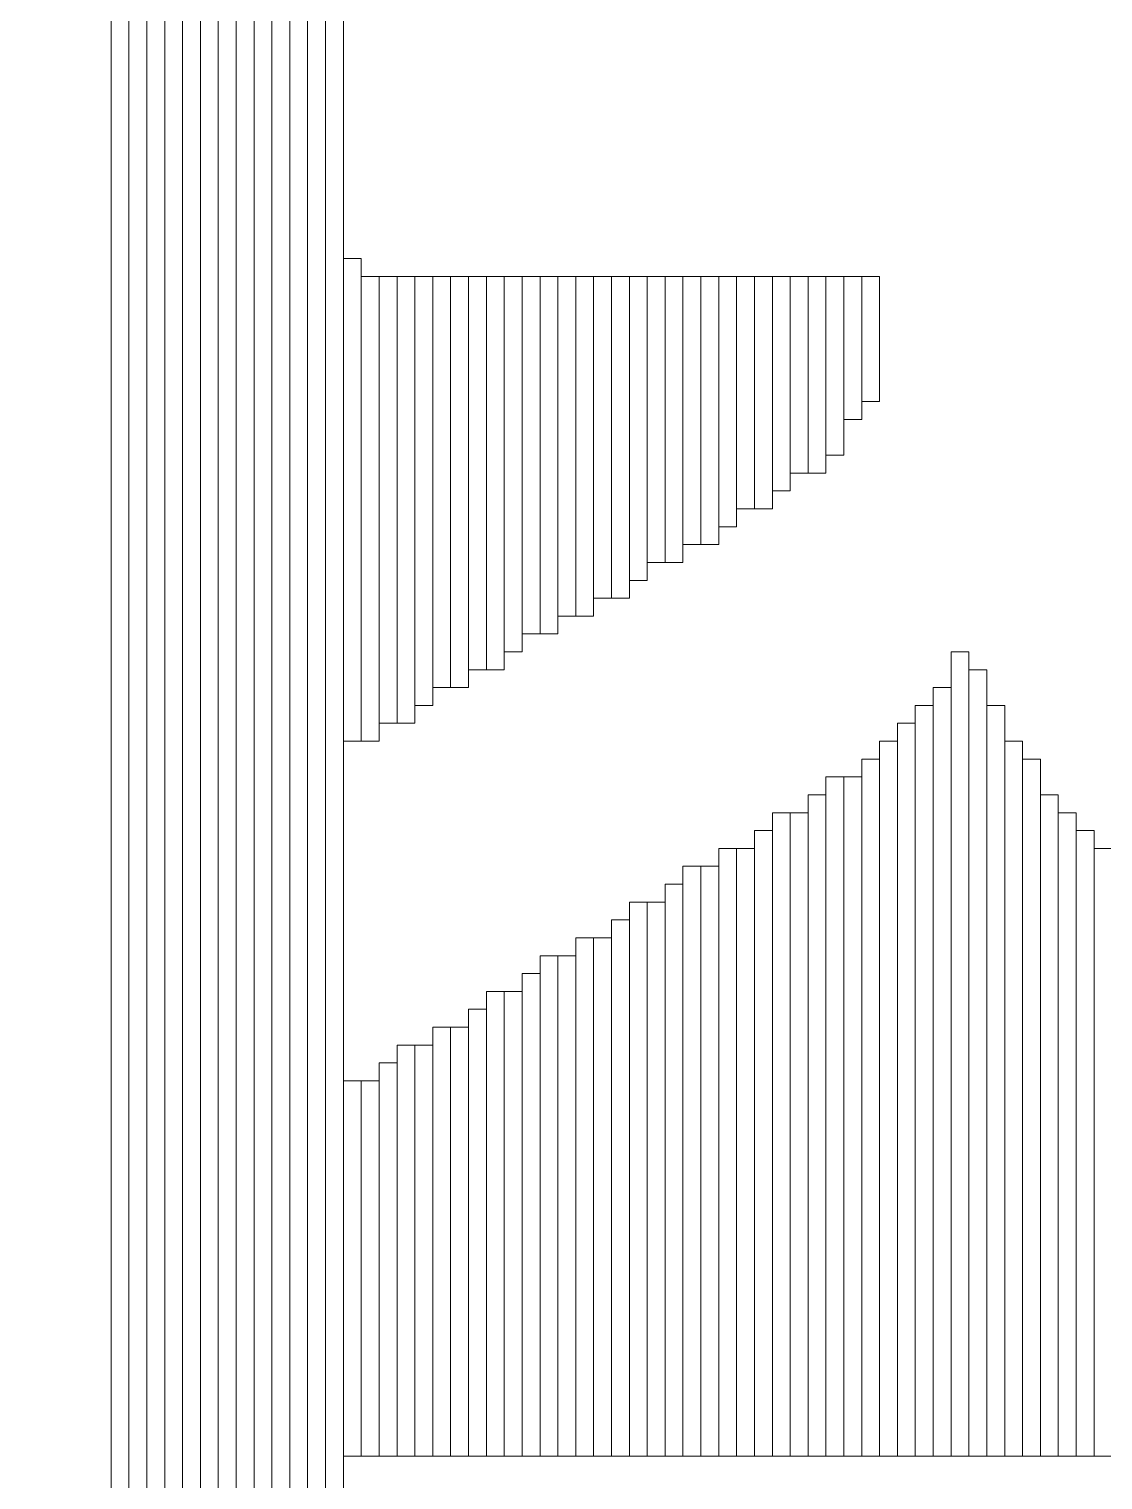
# Model space of a CAD drawing. Header units: millimetres. Extents: x -86 to 67, y -55 to 52.
# Drawn here: x -11.63 to -10.103, y 28.044 to 30.106 of the extents above; entities that cross this region are included whole.
import ezdxf

# ---------------------------------------------------------------- set-up
doc = ezdxf.new("R2010")
doc.units = ezdxf.units.MM
doc.header["$MEASUREMENT"] = 0
doc.layers.add('BG_OUTLINE', color=7, linetype='Continuous')
doc.layers.add('MA_PEN3', color=7, linetype='Continuous')

msp = doc.modelspace()

# ---------------------------------------------------------------- linework, layer by layer
at = {"layer": 'BG_OUTLINE', "color": 3, "lineweight": 9}
msp.add_open_spline([(-60.0926, 34.7331), (-60.0926, 34.7331), (63.7724, 34.7331), (63.7724, 34.7331), (63.7724, 34.7331), (64.585, 34.7336), (65.3646, 34.4113), (65.9396, 33.837), (65.9396, 33.837), (66.5146, 33.2627), (66.8379, 32.4797), (66.8384, 31.667), (66.8384, 31.667), (66.8384, 31.667), (66.8412, -52.28), (66.8412, -52.28), (66.8412, -52.28), (66.8412, -52.28), (66.8384, -52.1933), (66.8384, -52.1933), (66.8384, -52.1933), (66.8389, -53.006), (66.5166, -53.7856), (65.9424, -54.3606), (65.9424, -54.3606), (65.3681, -54.9356), (64.585, -55.2589), (63.7724, -55.2594), (63.7724, -55.2594), (63.7724, -55.2594), (-60.1869, -55.2594), (-60.1869, -55.2594), (-60.1869, -55.2594), (-60.1869, -55.2594), (-60.0853, -55.2518), (-60.0853, -55.2518), (-60.0853, -55.2518), (-60.8979, -55.2523), (-61.6775, -54.9299), (-62.2525, -54.3557), (-62.2525, -54.3557), (-62.8275, -53.7814), (-63.1508, -52.9984), (-63.1513, -52.1857), (-63.1513, -52.1857), (-63.1513, -52.1857), (-63.1587, 31.667), (-63.1587, 31.667), (-63.1587, 31.667), (-63.1592, 32.4797), (-62.8369, 33.2593), (-62.2626, 33.8343), (-62.2626, 33.8343), (-61.6883, 34.4093), (-60.9053, 34.7326), (-60.0926, 34.7331)], degree=3, knots=[0, 0, 0, 0, 0.071429, 0.071429, 0.071429, 0.071429, 0.142857, 0.142857, 0.142857, 0.142857, 0.214286, 0.214286, 0.214286, 0.214286, 0.285714, 0.285714, 0.285714, 0.285714, 0.357143, 0.357143, 0.357143, 0.357143, 0.428571, 0.428571, 0.428571, 0.428571, 0.5, 0.5, 0.5, 0.5, 0.571429, 0.571429, 0.571429, 0.571429, 0.642857, 0.642857, 0.642857, 0.642857, 0.714286, 0.714286, 0.714286, 0.714286, 0.785714, 0.785714, 0.785714, 0.785714, 0.857143, 0.857143, 0.857143, 0.857143, 0.928571, 0.928571, 0.928571, 0.928571, 1, 1, 1, 1], dxfattribs=at)
at = {"layer": 'MA_PEN3', "color": 5, "lineweight": 9}
for points in [[(-11.5129, 34.3772), (-11.5129, 34.3772), (-11.4875, 34.3772), (-11.4875, 34.3772), (-11.4875, 34.3772), (-11.4875, 34.3772), (-11.4875, 26.8588), (-11.4875, 26.8588), (-11.4875, 26.8588), (-11.4875, 26.8588), (-11.5129, 26.8588), (-11.5129, 26.8588), (-11.5129, 26.8588), (-11.5129, 26.8588), (-11.5129, 34.3772), (-11.5129, 34.3772)], [(-11.4875, 34.3772), (-11.4875, 34.3772), (-11.4621, 34.3772), (-11.4621, 34.3772), (-11.4621, 34.3772), (-11.4621, 34.3772), (-11.4621, 26.8588), (-11.4621, 26.8588), (-11.4621, 26.8588), (-11.4621, 26.8588), (-11.4875, 26.8588), (-11.4875, 26.8588), (-11.4875, 26.8588), (-11.4875, 26.8588), (-11.4875, 34.3772), (-11.4875, 34.3772)], [(-11.4621, 34.3772), (-11.4621, 34.3772), (-11.4367, 34.3772), (-11.4367, 34.3772), (-11.4367, 34.3772), (-11.4367, 34.3772), (-11.4367, 26.8588), (-11.4367, 26.8588), (-11.4367, 26.8588), (-11.4367, 26.8588), (-11.4621, 26.8588), (-11.4621, 26.8588), (-11.4621, 26.8588), (-11.4621, 26.8588), (-11.4621, 34.3772), (-11.4621, 34.3772)], [(-11.4367, 34.3772), (-11.4367, 34.3772), (-11.4113, 34.3772), (-11.4113, 34.3772), (-11.4113, 34.3772), (-11.4113, 34.3772), (-11.4113, 26.8588), (-11.4113, 26.8588), (-11.4113, 26.8588), (-11.4113, 26.8588), (-11.4367, 26.8588), (-11.4367, 26.8588), (-11.4367, 26.8588), (-11.4367, 26.8588), (-11.4367, 34.3772), (-11.4367, 34.3772)], [(-11.4113, 34.3772), (-11.4113, 34.3772), (-11.3859, 34.3772), (-11.3859, 34.3772), (-11.3859, 34.3772), (-11.3859, 34.3772), (-11.3859, 26.8588), (-11.3859, 26.8588), (-11.3859, 26.8588), (-11.3859, 26.8588), (-11.4113, 26.8588), (-11.4113, 26.8588), (-11.4113, 26.8588), (-11.4113, 26.8588), (-11.4113, 34.3772), (-11.4113, 34.3772)], [(-11.3859, 34.3772), (-11.3859, 34.3772), (-11.3605, 34.3772), (-11.3605, 34.3772), (-11.3605, 34.3772), (-11.3605, 34.3772), (-11.3605, 26.8588), (-11.3605, 26.8588), (-11.3605, 26.8588), (-11.3605, 26.8588), (-11.3859, 26.8588), (-11.3859, 26.8588), (-11.3859, 26.8588), (-11.3859, 26.8588), (-11.3859, 34.3772), (-11.3859, 34.3772)], [(-11.3605, 34.3772), (-11.3605, 34.3772), (-11.3351, 34.3772), (-11.3351, 34.3772), (-11.3351, 34.3772), (-11.3351, 34.3772), (-11.3351, 26.8588), (-11.3351, 26.8588), (-11.3351, 26.8588), (-11.3351, 26.8588), (-11.3605, 26.8588), (-11.3605, 26.8588), (-11.3605, 26.8588), (-11.3605, 26.8588), (-11.3605, 34.3772), (-11.3605, 34.3772)], [(-11.3351, 34.3772), (-11.3351, 34.3772), (-11.3097, 34.3772), (-11.3097, 34.3772), (-11.3097, 34.3772), (-11.3097, 34.3772), (-11.3097, 26.8588), (-11.3097, 26.8588), (-11.3097, 26.8588), (-11.3097, 26.8588), (-11.3351, 26.8588), (-11.3351, 26.8588), (-11.3351, 26.8588), (-11.3351, 26.8588), (-11.3351, 34.3772), (-11.3351, 34.3772)], [(-11.3097, 34.3772), (-11.3097, 34.3772), (-11.2843, 34.3772), (-11.2843, 34.3772), (-11.2843, 34.3772), (-11.2843, 34.3772), (-11.2843, 26.8588), (-11.2843, 26.8588), (-11.2843, 26.8588), (-11.2843, 26.8588), (-11.3097, 26.8588), (-11.3097, 26.8588), (-11.3097, 26.8588), (-11.3097, 26.8588), (-11.3097, 34.3772), (-11.3097, 34.3772)], [(-11.2843, 34.3772), (-11.2843, 34.3772), (-11.2589, 34.3772), (-11.2589, 34.3772), (-11.2589, 34.3772), (-11.2589, 34.3772), (-11.2589, 26.8588), (-11.2589, 26.8588), (-11.2589, 26.8588), (-11.2589, 26.8588), (-11.2843, 26.8588), (-11.2843, 26.8588), (-11.2843, 26.8588), (-11.2843, 26.8588), (-11.2843, 34.3772), (-11.2843, 34.3772)], [(-11.2589, 34.3772), (-11.2589, 34.3772), (-11.2335, 34.3772), (-11.2335, 34.3772), (-11.2335, 34.3772), (-11.2335, 34.3772), (-11.2335, 26.8588), (-11.2335, 26.8588), (-11.2335, 26.8588), (-11.2335, 26.8588), (-11.2589, 26.8588), (-11.2589, 26.8588), (-11.2589, 26.8588), (-11.2589, 26.8588), (-11.2589, 34.3772), (-11.2589, 34.3772)], [(-11.2335, 34.3772), (-11.2335, 34.3772), (-11.2081, 34.3772), (-11.2081, 34.3772), (-11.2081, 34.3772), (-11.2081, 34.3772), (-11.2081, 26.8588), (-11.2081, 26.8588), (-11.2081, 26.8588), (-11.2081, 26.8588), (-11.2335, 26.8588), (-11.2335, 26.8588), (-11.2335, 26.8588), (-11.2335, 26.8588), (-11.2335, 34.3772), (-11.2335, 34.3772)], [(-11.2081, 33.0818), (-11.2081, 33.0818), (-11.1827, 33.0818), (-11.1827, 33.0818), (-11.1827, 33.0818), (-11.1827, 33.0818), (-11.1827, 26.8588), (-11.1827, 26.8588), (-11.1827, 26.8588), (-11.1827, 26.8588), (-11.2081, 26.8588), (-11.2081, 26.8588), (-11.2081, 26.8588), (-11.2081, 26.8588), (-11.2081, 33.0818), (-11.2081, 33.0818)], [(-11.1827, 29.7798), (-11.1827, 29.7798), (-11.1573, 29.7798), (-11.1573, 29.7798), (-11.1573, 29.7798), (-11.1573, 29.7798), (-11.1573, 29.094), (-11.1573, 29.094), (-11.1573, 29.094), (-11.1573, 29.094), (-11.1827, 29.094), (-11.1827, 29.094), (-11.1827, 29.094), (-11.1827, 29.094), (-11.1827, 29.7798), (-11.1827, 29.7798)], [(-11.1573, 29.7544), (-11.1573, 29.7544), (-11.1319, 29.7544), (-11.1319, 29.7544), (-11.1319, 29.7544), (-11.1319, 29.7544), (-11.1319, 29.094), (-11.1319, 29.094), (-11.1319, 29.094), (-11.1319, 29.094), (-11.1573, 29.094), (-11.1573, 29.094), (-11.1573, 29.094), (-11.1573, 29.094), (-11.1573, 29.7544), (-11.1573, 29.7544)], [(-11.1319, 29.7544), (-11.1319, 29.7544), (-11.1065, 29.7544), (-11.1065, 29.7544), (-11.1065, 29.7544), (-11.1065, 29.7544), (-11.1065, 29.1194), (-11.1065, 29.1194), (-11.1065, 29.1194), (-11.1065, 29.1194), (-11.1319, 29.1194), (-11.1319, 29.1194), (-11.1319, 29.1194), (-11.1319, 29.1194), (-11.1319, 29.7544), (-11.1319, 29.7544)], [(-11.1065, 29.7544), (-11.1065, 29.7544), (-11.0811, 29.7544), (-11.0811, 29.7544), (-11.0811, 29.7544), (-11.0811, 29.7544), (-11.0811, 29.1194), (-11.0811, 29.1194), (-11.0811, 29.1194), (-11.0811, 29.1194), (-11.1065, 29.1194), (-11.1065, 29.1194), (-11.1065, 29.1194), (-11.1065, 29.1194), (-11.1065, 29.7544), (-11.1065, 29.7544)], [(-11.0811, 29.7544), (-11.0811, 29.7544), (-11.0557, 29.7544), (-11.0557, 29.7544), (-11.0557, 29.7544), (-11.0557, 29.7544), (-11.0557, 29.1448), (-11.0557, 29.1448), (-11.0557, 29.1448), (-11.0557, 29.1448), (-11.0811, 29.1448), (-11.0811, 29.1448), (-11.0811, 29.1448), (-11.0811, 29.1448), (-11.0811, 29.7544), (-11.0811, 29.7544)], [(-11.0557, 29.7544), (-11.0557, 29.7544), (-11.0303, 29.7544), (-11.0303, 29.7544), (-11.0303, 29.7544), (-11.0303, 29.7544), (-11.0303, 29.1702), (-11.0303, 29.1702), (-11.0303, 29.1702), (-11.0303, 29.1702), (-11.0557, 29.1702), (-11.0557, 29.1702), (-11.0557, 29.1702), (-11.0557, 29.1702), (-11.0557, 29.7544), (-11.0557, 29.7544)], [(-11.0303, 29.7544), (-11.0303, 29.7544), (-11.0049, 29.7544), (-11.0049, 29.7544), (-11.0049, 29.7544), (-11.0049, 29.7544), (-11.0049, 29.1702), (-11.0049, 29.1702), (-11.0049, 29.1702), (-11.0049, 29.1702), (-11.0303, 29.1702), (-11.0303, 29.1702), (-11.0303, 29.1702), (-11.0303, 29.1702), (-11.0303, 29.7544), (-11.0303, 29.7544)], [(-11.0049, 29.7544), (-11.0049, 29.7544), (-10.9795, 29.7544), (-10.9795, 29.7544), (-10.9795, 29.7544), (-10.9795, 29.7544), (-10.9795, 29.1956), (-10.9795, 29.1956), (-10.9795, 29.1956), (-10.9795, 29.1956), (-11.0049, 29.1956), (-11.0049, 29.1956), (-11.0049, 29.1956), (-11.0049, 29.1956), (-11.0049, 29.7544), (-11.0049, 29.7544)], [(-10.9795, 29.7544), (-10.9795, 29.7544), (-10.9541, 29.7544), (-10.9541, 29.7544), (-10.9541, 29.7544), (-10.9541, 29.7544), (-10.9541, 29.1956), (-10.9541, 29.1956), (-10.9541, 29.1956), (-10.9541, 29.1956), (-10.9795, 29.1956), (-10.9795, 29.1956), (-10.9795, 29.1956), (-10.9795, 29.1956), (-10.9795, 29.7544), (-10.9795, 29.7544)], [(-10.9541, 29.7544), (-10.9541, 29.7544), (-10.9287, 29.7544), (-10.9287, 29.7544), (-10.9287, 29.7544), (-10.9287, 29.7544), (-10.9287, 29.221), (-10.9287, 29.221), (-10.9287, 29.221), (-10.9287, 29.221), (-10.9541, 29.221), (-10.9541, 29.221), (-10.9541, 29.221), (-10.9541, 29.221), (-10.9541, 29.7544), (-10.9541, 29.7544)], [(-10.9287, 29.7544), (-10.9287, 29.7544), (-10.9033, 29.7544), (-10.9033, 29.7544), (-10.9033, 29.7544), (-10.9033, 29.7544), (-10.9033, 29.2464), (-10.9033, 29.2464), (-10.9033, 29.2464), (-10.9033, 29.2464), (-10.9287, 29.2464), (-10.9287, 29.2464), (-10.9287, 29.2464), (-10.9287, 29.2464), (-10.9287, 29.7544), (-10.9287, 29.7544)], [(-10.9033, 29.7544), (-10.9033, 29.7544), (-10.8779, 29.7544), (-10.8779, 29.7544), (-10.8779, 29.7544), (-10.8779, 29.7544), (-10.8779, 29.2464), (-10.8779, 29.2464), (-10.8779, 29.2464), (-10.8779, 29.2464), (-10.9033, 29.2464), (-10.9033, 29.2464), (-10.9033, 29.2464), (-10.9033, 29.2464), (-10.9033, 29.7544), (-10.9033, 29.7544)], [(-10.8779, 29.7544), (-10.8779, 29.7544), (-10.8525, 29.7544), (-10.8525, 29.7544), (-10.8525, 29.7544), (-10.8525, 29.7544), (-10.8525, 29.2718), (-10.8525, 29.2718), (-10.8525, 29.2718), (-10.8525, 29.2718), (-10.8779, 29.2718), (-10.8779, 29.2718), (-10.8779, 29.2718), (-10.8779, 29.2718), (-10.8779, 29.7544), (-10.8779, 29.7544)], [(-10.8525, 29.7544), (-10.8525, 29.7544), (-10.8271, 29.7544), (-10.8271, 29.7544), (-10.8271, 29.7544), (-10.8271, 29.7544), (-10.8271, 29.2718), (-10.8271, 29.2718), (-10.8271, 29.2718), (-10.8271, 29.2718), (-10.8525, 29.2718), (-10.8525, 29.2718), (-10.8525, 29.2718), (-10.8525, 29.2718), (-10.8525, 29.7544), (-10.8525, 29.7544)], [(-10.8271, 29.7544), (-10.8271, 29.7544), (-10.8017, 29.7544), (-10.8017, 29.7544), (-10.8017, 29.7544), (-10.8017, 29.7544), (-10.8017, 29.2972), (-10.8017, 29.2972), (-10.8017, 29.2972), (-10.8017, 29.2972), (-10.8271, 29.2972), (-10.8271, 29.2972), (-10.8271, 29.2972), (-10.8271, 29.2972), (-10.8271, 29.7544), (-10.8271, 29.7544)], [(-10.8017, 29.7544), (-10.8017, 29.7544), (-10.7763, 29.7544), (-10.7763, 29.7544), (-10.7763, 29.7544), (-10.7763, 29.7544), (-10.7763, 29.2972), (-10.7763, 29.2972), (-10.7763, 29.2972), (-10.7763, 29.2972), (-10.8017, 29.2972), (-10.8017, 29.2972), (-10.8017, 29.2972), (-10.8017, 29.2972), (-10.8017, 29.7544), (-10.8017, 29.7544)], [(-10.7763, 29.7544), (-10.7763, 29.7544), (-10.7509, 29.7544), (-10.7509, 29.7544), (-10.7509, 29.7544), (-10.7509, 29.7544), (-10.7509, 29.3226), (-10.7509, 29.3226), (-10.7509, 29.3226), (-10.7509, 29.3226), (-10.7763, 29.3226), (-10.7763, 29.3226), (-10.7763, 29.3226), (-10.7763, 29.3226), (-10.7763, 29.7544), (-10.7763, 29.7544)], [(-10.7509, 29.7544), (-10.7509, 29.7544), (-10.7255, 29.7544), (-10.7255, 29.7544), (-10.7255, 29.7544), (-10.7255, 29.7544), (-10.7255, 29.348), (-10.7255, 29.348), (-10.7255, 29.348), (-10.7255, 29.348), (-10.7509, 29.348), (-10.7509, 29.348), (-10.7509, 29.348), (-10.7509, 29.348), (-10.7509, 29.7544), (-10.7509, 29.7544)], [(-10.7255, 29.7544), (-10.7255, 29.7544), (-10.7001, 29.7544), (-10.7001, 29.7544), (-10.7001, 29.7544), (-10.7001, 29.7544), (-10.7001, 29.348), (-10.7001, 29.348), (-10.7001, 29.348), (-10.7001, 29.348), (-10.7255, 29.348), (-10.7255, 29.348), (-10.7255, 29.348), (-10.7255, 29.348), (-10.7255, 29.7544), (-10.7255, 29.7544)], [(-10.7001, 29.7544), (-10.7001, 29.7544), (-10.6747, 29.7544), (-10.6747, 29.7544), (-10.6747, 29.7544), (-10.6747, 29.7544), (-10.6747, 29.3734), (-10.6747, 29.3734), (-10.6747, 29.3734), (-10.6747, 29.3734), (-10.7001, 29.3734), (-10.7001, 29.3734), (-10.7001, 29.3734), (-10.7001, 29.3734), (-10.7001, 29.7544), (-10.7001, 29.7544)], [(-10.6747, 29.7544), (-10.6747, 29.7544), (-10.6493, 29.7544), (-10.6493, 29.7544), (-10.6493, 29.7544), (-10.6493, 29.7544), (-10.6493, 29.3734), (-10.6493, 29.3734), (-10.6493, 29.3734), (-10.6493, 29.3734), (-10.6747, 29.3734), (-10.6747, 29.3734), (-10.6747, 29.3734), (-10.6747, 29.3734), (-10.6747, 29.7544), (-10.6747, 29.7544)], [(-10.6493, 29.7544), (-10.6493, 29.7544), (-10.6239, 29.7544), (-10.6239, 29.7544), (-10.6239, 29.7544), (-10.6239, 29.7544), (-10.6239, 29.3988), (-10.6239, 29.3988), (-10.6239, 29.3988), (-10.6239, 29.3988), (-10.6493, 29.3988), (-10.6493, 29.3988), (-10.6493, 29.3988), (-10.6493, 29.3988), (-10.6493, 29.7544), (-10.6493, 29.7544)], [(-10.6239, 29.7544), (-10.6239, 29.7544), (-10.5985, 29.7544), (-10.5985, 29.7544), (-10.5985, 29.7544), (-10.5985, 29.7544), (-10.5985, 29.4242), (-10.5985, 29.4242), (-10.5985, 29.4242), (-10.5985, 29.4242), (-10.6239, 29.4242), (-10.6239, 29.4242), (-10.6239, 29.4242), (-10.6239, 29.4242), (-10.6239, 29.7544), (-10.6239, 29.7544)], [(-10.5985, 29.7544), (-10.5985, 29.7544), (-10.5731, 29.7544), (-10.5731, 29.7544), (-10.5731, 29.7544), (-10.5731, 29.7544), (-10.5731, 29.4242), (-10.5731, 29.4242), (-10.5731, 29.4242), (-10.5731, 29.4242), (-10.5985, 29.4242), (-10.5985, 29.4242), (-10.5985, 29.4242), (-10.5985, 29.4242), (-10.5985, 29.7544), (-10.5985, 29.7544)], [(-10.5731, 29.7544), (-10.5731, 29.7544), (-10.5477, 29.7544), (-10.5477, 29.7544), (-10.5477, 29.7544), (-10.5477, 29.7544), (-10.5477, 29.4496), (-10.5477, 29.4496), (-10.5477, 29.4496), (-10.5477, 29.4496), (-10.5731, 29.4496), (-10.5731, 29.4496), (-10.5731, 29.4496), (-10.5731, 29.4496), (-10.5731, 29.7544), (-10.5731, 29.7544)], [(-10.5477, 29.7544), (-10.5477, 29.7544), (-10.5223, 29.7544), (-10.5223, 29.7544), (-10.5223, 29.7544), (-10.5223, 29.7544), (-10.5223, 29.475), (-10.5223, 29.475), (-10.5223, 29.475), (-10.5223, 29.475), (-10.5477, 29.475), (-10.5477, 29.475), (-10.5477, 29.475), (-10.5477, 29.475), (-10.5477, 29.7544), (-10.5477, 29.7544)], [(-10.5223, 29.7544), (-10.5223, 29.7544), (-10.4969, 29.7544), (-10.4969, 29.7544), (-10.4969, 29.7544), (-10.4969, 29.7544), (-10.4969, 29.475), (-10.4969, 29.475), (-10.4969, 29.475), (-10.4969, 29.475), (-10.5223, 29.475), (-10.5223, 29.475), (-10.5223, 29.475), (-10.5223, 29.475), (-10.5223, 29.7544), (-10.5223, 29.7544)], [(-10.4969, 29.7544), (-10.4969, 29.7544), (-10.4715, 29.7544), (-10.4715, 29.7544), (-10.4715, 29.7544), (-10.4715, 29.7544), (-10.4715, 29.5004), (-10.4715, 29.5004), (-10.4715, 29.5004), (-10.4715, 29.5004), (-10.4969, 29.5004), (-10.4969, 29.5004), (-10.4969, 29.5004), (-10.4969, 29.5004), (-10.4969, 29.7544), (-10.4969, 29.7544)], [(-10.4715, 29.7544), (-10.4715, 29.7544), (-10.4461, 29.7544), (-10.4461, 29.7544), (-10.4461, 29.7544), (-10.4461, 29.7544), (-10.4461, 29.5512), (-10.4461, 29.5512), (-10.4461, 29.5512), (-10.4461, 29.5512), (-10.4715, 29.5512), (-10.4715, 29.5512), (-10.4715, 29.5512), (-10.4715, 29.5512), (-10.4715, 29.7544), (-10.4715, 29.7544)], [(-10.4461, 29.7544), (-10.4461, 29.7544), (-10.4207, 29.7544), (-10.4207, 29.7544), (-10.4207, 29.7544), (-10.4207, 29.7544), (-10.4207, 29.5766), (-10.4207, 29.5766), (-10.4207, 29.5766), (-10.4207, 29.5766), (-10.4461, 29.5766), (-10.4461, 29.5766), (-10.4461, 29.5766), (-10.4461, 29.5766), (-10.4461, 29.7544), (-10.4461, 29.7544)], [(-10.3191, 29.221), (-10.3191, 29.221), (-10.2937, 29.221), (-10.2937, 29.221), (-10.2937, 29.221), (-10.2937, 29.221), (-10.2937, 28.078), (-10.2937, 28.078), (-10.2937, 28.078), (-10.2937, 28.078), (-10.3191, 28.078), (-10.3191, 28.078), (-10.3191, 28.078), (-10.3191, 28.078), (-10.3191, 29.221), (-10.3191, 29.221)], [(-10.2937, 29.1956), (-10.2937, 29.1956), (-10.2683, 29.1956), (-10.2683, 29.1956), (-10.2683, 29.1956), (-10.2683, 29.1956), (-10.2683, 28.078), (-10.2683, 28.078), (-10.2683, 28.078), (-10.2683, 28.078), (-10.2937, 28.078), (-10.2937, 28.078), (-10.2937, 28.078), (-10.2937, 28.078), (-10.2937, 29.1956), (-10.2937, 29.1956)], [(-10.3445, 29.1702), (-10.3445, 29.1702), (-10.3191, 29.1702), (-10.3191, 29.1702), (-10.3191, 29.1702), (-10.3191, 29.1702), (-10.3191, 28.078), (-10.3191, 28.078), (-10.3191, 28.078), (-10.3191, 28.078), (-10.3445, 28.078), (-10.3445, 28.078), (-10.3445, 28.078), (-10.3445, 28.078), (-10.3445, 29.1702), (-10.3445, 29.1702)], [(-10.3699, 29.1448), (-10.3699, 29.1448), (-10.3445, 29.1448), (-10.3445, 29.1448), (-10.3445, 29.1448), (-10.3445, 29.1448), (-10.3445, 28.078), (-10.3445, 28.078), (-10.3445, 28.078), (-10.3445, 28.078), (-10.3699, 28.078), (-10.3699, 28.078), (-10.3699, 28.078), (-10.3699, 28.078), (-10.3699, 29.1448), (-10.3699, 29.1448)], [(-10.2683, 29.1448), (-10.2683, 29.1448), (-10.2429, 29.1448), (-10.2429, 29.1448), (-10.2429, 29.1448), (-10.2429, 29.1448), (-10.2429, 28.078), (-10.2429, 28.078), (-10.2429, 28.078), (-10.2429, 28.078), (-10.2683, 28.078), (-10.2683, 28.078), (-10.2683, 28.078), (-10.2683, 28.078), (-10.2683, 29.1448), (-10.2683, 29.1448)], [(-10.3953, 29.1194), (-10.3953, 29.1194), (-10.3699, 29.1194), (-10.3699, 29.1194), (-10.3699, 29.1194), (-10.3699, 29.1194), (-10.3699, 28.078), (-10.3699, 28.078), (-10.3699, 28.078), (-10.3699, 28.078), (-10.3953, 28.078), (-10.3953, 28.078), (-10.3953, 28.078), (-10.3953, 28.078), (-10.3953, 29.1194), (-10.3953, 29.1194)], [(-10.4207, 29.094), (-10.4207, 29.094), (-10.3953, 29.094), (-10.3953, 29.094), (-10.3953, 29.094), (-10.3953, 29.094), (-10.3953, 28.078), (-10.3953, 28.078), (-10.3953, 28.078), (-10.3953, 28.078), (-10.4207, 28.078), (-10.4207, 28.078), (-10.4207, 28.078), (-10.4207, 28.078), (-10.4207, 29.094), (-10.4207, 29.094)], [(-10.2429, 29.094), (-10.2429, 29.094), (-10.2175, 29.094), (-10.2175, 29.094), (-10.2175, 29.094), (-10.2175, 29.094), (-10.2175, 28.078), (-10.2175, 28.078), (-10.2175, 28.078), (-10.2175, 28.078), (-10.2429, 28.078), (-10.2429, 28.078), (-10.2429, 28.078), (-10.2429, 28.078), (-10.2429, 29.094), (-10.2429, 29.094)], [(-10.4461, 29.0686), (-10.4461, 29.0686), (-10.4207, 29.0686), (-10.4207, 29.0686), (-10.4207, 29.0686), (-10.4207, 29.0686), (-10.4207, 28.078), (-10.4207, 28.078), (-10.4207, 28.078), (-10.4207, 28.078), (-10.4461, 28.078), (-10.4461, 28.078), (-10.4461, 28.078), (-10.4461, 28.078), (-10.4461, 29.0686), (-10.4461, 29.0686)], [(-10.2175, 29.0686), (-10.2175, 29.0686), (-10.1921, 29.0686), (-10.1921, 29.0686), (-10.1921, 29.0686), (-10.1921, 29.0686), (-10.1921, 28.078), (-10.1921, 28.078), (-10.1921, 28.078), (-10.1921, 28.078), (-10.2175, 28.078), (-10.2175, 28.078), (-10.2175, 28.078), (-10.2175, 28.078), (-10.2175, 29.0686), (-10.2175, 29.0686)], [(-10.4969, 29.0432), (-10.4969, 29.0432), (-10.4715, 29.0432), (-10.4715, 29.0432), (-10.4715, 29.0432), (-10.4715, 29.0432), (-10.4715, 28.078), (-10.4715, 28.078), (-10.4715, 28.078), (-10.4715, 28.078), (-10.4969, 28.078), (-10.4969, 28.078), (-10.4969, 28.078), (-10.4969, 28.078), (-10.4969, 29.0432), (-10.4969, 29.0432)], [(-10.4715, 29.0432), (-10.4715, 29.0432), (-10.4461, 29.0432), (-10.4461, 29.0432), (-10.4461, 29.0432), (-10.4461, 29.0432), (-10.4461, 28.078), (-10.4461, 28.078), (-10.4461, 28.078), (-10.4461, 28.078), (-10.4715, 28.078), (-10.4715, 28.078), (-10.4715, 28.078), (-10.4715, 28.078), (-10.4715, 29.0432), (-10.4715, 29.0432)], [(-10.5223, 29.0178), (-10.5223, 29.0178), (-10.4969, 29.0178), (-10.4969, 29.0178), (-10.4969, 29.0178), (-10.4969, 29.0178), (-10.4969, 28.078), (-10.4969, 28.078), (-10.4969, 28.078), (-10.4969, 28.078), (-10.5223, 28.078), (-10.5223, 28.078), (-10.5223, 28.078), (-10.5223, 28.078), (-10.5223, 29.0178), (-10.5223, 29.0178)], [(-10.1921, 29.0178), (-10.1921, 29.0178), (-10.1667, 29.0178), (-10.1667, 29.0178), (-10.1667, 29.0178), (-10.1667, 29.0178), (-10.1667, 28.078), (-10.1667, 28.078), (-10.1667, 28.078), (-10.1667, 28.078), (-10.1921, 28.078), (-10.1921, 28.078), (-10.1921, 28.078), (-10.1921, 28.078), (-10.1921, 29.0178), (-10.1921, 29.0178)], [(-10.5731, 28.9924), (-10.5731, 28.9924), (-10.5477, 28.9924), (-10.5477, 28.9924), (-10.5477, 28.9924), (-10.5477, 28.9924), (-10.5477, 28.078), (-10.5477, 28.078), (-10.5477, 28.078), (-10.5477, 28.078), (-10.5731, 28.078), (-10.5731, 28.078), (-10.5731, 28.078), (-10.5731, 28.078), (-10.5731, 28.9924), (-10.5731, 28.9924)], [(-10.5477, 28.9924), (-10.5477, 28.9924), (-10.5223, 28.9924), (-10.5223, 28.9924), (-10.5223, 28.9924), (-10.5223, 28.9924), (-10.5223, 28.078), (-10.5223, 28.078), (-10.5223, 28.078), (-10.5223, 28.078), (-10.5477, 28.078), (-10.5477, 28.078), (-10.5477, 28.078), (-10.5477, 28.078), (-10.5477, 28.9924), (-10.5477, 28.9924)], [(-10.1667, 28.9924), (-10.1667, 28.9924), (-10.1413, 28.9924), (-10.1413, 28.9924), (-10.1413, 28.9924), (-10.1413, 28.9924), (-10.1413, 28.078), (-10.1413, 28.078), (-10.1413, 28.078), (-10.1413, 28.078), (-10.1667, 28.078), (-10.1667, 28.078), (-10.1667, 28.078), (-10.1667, 28.078), (-10.1667, 28.9924), (-10.1667, 28.9924)], [(-10.5985, 28.967), (-10.5985, 28.967), (-10.5731, 28.967), (-10.5731, 28.967), (-10.5731, 28.967), (-10.5731, 28.967), (-10.5731, 28.078), (-10.5731, 28.078), (-10.5731, 28.078), (-10.5731, 28.078), (-10.5985, 28.078), (-10.5985, 28.078), (-10.5985, 28.078), (-10.5985, 28.078), (-10.5985, 28.967), (-10.5985, 28.967)], [(-10.1413, 28.967), (-10.1413, 28.967), (-10.1159, 28.967), (-10.1159, 28.967), (-10.1159, 28.967), (-10.1159, 28.967), (-10.1159, 28.078), (-10.1159, 28.078), (-10.1159, 28.078), (-10.1159, 28.078), (-10.1413, 28.078), (-10.1413, 28.078), (-10.1413, 28.078), (-10.1413, 28.078), (-10.1413, 28.967), (-10.1413, 28.967)], [(-10.6493, 28.9416), (-10.6493, 28.9416), (-10.6239, 28.9416), (-10.6239, 28.9416), (-10.6239, 28.9416), (-10.6239, 28.9416), (-10.6239, 28.078), (-10.6239, 28.078), (-10.6239, 28.078), (-10.6239, 28.078), (-10.6493, 28.078), (-10.6493, 28.078), (-10.6493, 28.078), (-10.6493, 28.078), (-10.6493, 28.9416), (-10.6493, 28.9416)], [(-10.6239, 28.9416), (-10.6239, 28.9416), (-10.5985, 28.9416), (-10.5985, 28.9416), (-10.5985, 28.9416), (-10.5985, 28.9416), (-10.5985, 28.078), (-10.5985, 28.078), (-10.5985, 28.078), (-10.5985, 28.078), (-10.6239, 28.078), (-10.6239, 28.078), (-10.6239, 28.078), (-10.6239, 28.078), (-10.6239, 28.9416), (-10.6239, 28.9416)], [(-10.1159, 28.9416), (-10.1159, 28.9416), (-10.0905, 28.9416), (-10.0905, 28.9416), (-10.0905, 28.9416), (-10.0905, 28.9416), (-10.0905, 28.078), (-10.0905, 28.078), (-10.0905, 28.078), (-10.0905, 28.078), (-10.1159, 28.078), (-10.1159, 28.078), (-10.1159, 28.078), (-10.1159, 28.078), (-10.1159, 28.9416), (-10.1159, 28.9416)], [(-10.7001, 28.9162), (-10.7001, 28.9162), (-10.6747, 28.9162), (-10.6747, 28.9162), (-10.6747, 28.9162), (-10.6747, 28.9162), (-10.6747, 28.078), (-10.6747, 28.078), (-10.6747, 28.078), (-10.6747, 28.078), (-10.7001, 28.078), (-10.7001, 28.078), (-10.7001, 28.078), (-10.7001, 28.078), (-10.7001, 28.9162), (-10.7001, 28.9162)], [(-10.6747, 28.9162), (-10.6747, 28.9162), (-10.6493, 28.9162), (-10.6493, 28.9162), (-10.6493, 28.9162), (-10.6493, 28.9162), (-10.6493, 28.078), (-10.6493, 28.078), (-10.6493, 28.078), (-10.6493, 28.078), (-10.6747, 28.078), (-10.6747, 28.078), (-10.6747, 28.078), (-10.6747, 28.078), (-10.6747, 28.9162), (-10.6747, 28.9162)], [(-10.7255, 28.8908), (-10.7255, 28.8908), (-10.7001, 28.8908), (-10.7001, 28.8908), (-10.7001, 28.8908), (-10.7001, 28.8908), (-10.7001, 28.078), (-10.7001, 28.078), (-10.7001, 28.078), (-10.7001, 28.078), (-10.7255, 28.078), (-10.7255, 28.078), (-10.7255, 28.078), (-10.7255, 28.078), (-10.7255, 28.8908), (-10.7255, 28.8908)], [(-10.7763, 28.8654), (-10.7763, 28.8654), (-10.7509, 28.8654), (-10.7509, 28.8654), (-10.7509, 28.8654), (-10.7509, 28.8654), (-10.7509, 28.078), (-10.7509, 28.078), (-10.7509, 28.078), (-10.7509, 28.078), (-10.7763, 28.078), (-10.7763, 28.078), (-10.7763, 28.078), (-10.7763, 28.078), (-10.7763, 28.8654), (-10.7763, 28.8654)], [(-10.7509, 28.8654), (-10.7509, 28.8654), (-10.7255, 28.8654), (-10.7255, 28.8654), (-10.7255, 28.8654), (-10.7255, 28.8654), (-10.7255, 28.078), (-10.7255, 28.078), (-10.7255, 28.078), (-10.7255, 28.078), (-10.7509, 28.078), (-10.7509, 28.078), (-10.7509, 28.078), (-10.7509, 28.078), (-10.7509, 28.8654), (-10.7509, 28.8654)], [(-10.8017, 28.84), (-10.8017, 28.84), (-10.7763, 28.84), (-10.7763, 28.84), (-10.7763, 28.84), (-10.7763, 28.84), (-10.7763, 28.078), (-10.7763, 28.078), (-10.7763, 28.078), (-10.7763, 28.078), (-10.8017, 28.078), (-10.8017, 28.078), (-10.8017, 28.078), (-10.8017, 28.078), (-10.8017, 28.84), (-10.8017, 28.84)], [(-10.8525, 28.8146), (-10.8525, 28.8146), (-10.8271, 28.8146), (-10.8271, 28.8146), (-10.8271, 28.8146), (-10.8271, 28.8146), (-10.8271, 28.078), (-10.8271, 28.078), (-10.8271, 28.078), (-10.8271, 28.078), (-10.8525, 28.078), (-10.8525, 28.078), (-10.8525, 28.078), (-10.8525, 28.078), (-10.8525, 28.8146), (-10.8525, 28.8146)], [(-10.8271, 28.8146), (-10.8271, 28.8146), (-10.8017, 28.8146), (-10.8017, 28.8146), (-10.8017, 28.8146), (-10.8017, 28.8146), (-10.8017, 28.078), (-10.8017, 28.078), (-10.8017, 28.078), (-10.8017, 28.078), (-10.8271, 28.078), (-10.8271, 28.078), (-10.8271, 28.078), (-10.8271, 28.078), (-10.8271, 28.8146), (-10.8271, 28.8146)], [(-10.9033, 28.7892), (-10.9033, 28.7892), (-10.8779, 28.7892), (-10.8779, 28.7892), (-10.8779, 28.7892), (-10.8779, 28.7892), (-10.8779, 28.078), (-10.8779, 28.078), (-10.8779, 28.078), (-10.8779, 28.078), (-10.9033, 28.078), (-10.9033, 28.078), (-10.9033, 28.078), (-10.9033, 28.078), (-10.9033, 28.7892), (-10.9033, 28.7892)], [(-10.8779, 28.7892), (-10.8779, 28.7892), (-10.8525, 28.7892), (-10.8525, 28.7892), (-10.8525, 28.7892), (-10.8525, 28.7892), (-10.8525, 28.078), (-10.8525, 28.078), (-10.8525, 28.078), (-10.8525, 28.078), (-10.8779, 28.078), (-10.8779, 28.078), (-10.8779, 28.078), (-10.8779, 28.078), (-10.8779, 28.7892), (-10.8779, 28.7892)], [(-10.9287, 28.7638), (-10.9287, 28.7638), (-10.9033, 28.7638), (-10.9033, 28.7638), (-10.9033, 28.7638), (-10.9033, 28.7638), (-10.9033, 28.078), (-10.9033, 28.078), (-10.9033, 28.078), (-10.9033, 28.078), (-10.9287, 28.078), (-10.9287, 28.078), (-10.9287, 28.078), (-10.9287, 28.078), (-10.9287, 28.7638), (-10.9287, 28.7638)], [(-10.9795, 28.7384), (-10.9795, 28.7384), (-10.9541, 28.7384), (-10.9541, 28.7384), (-10.9541, 28.7384), (-10.9541, 28.7384), (-10.9541, 28.078), (-10.9541, 28.078), (-10.9541, 28.078), (-10.9541, 28.078), (-10.9795, 28.078), (-10.9795, 28.078), (-10.9795, 28.078), (-10.9795, 28.078), (-10.9795, 28.7384), (-10.9795, 28.7384)], [(-10.9541, 28.7384), (-10.9541, 28.7384), (-10.9287, 28.7384), (-10.9287, 28.7384), (-10.9287, 28.7384), (-10.9287, 28.7384), (-10.9287, 28.078), (-10.9287, 28.078), (-10.9287, 28.078), (-10.9287, 28.078), (-10.9541, 28.078), (-10.9541, 28.078), (-10.9541, 28.078), (-10.9541, 28.078), (-10.9541, 28.7384), (-10.9541, 28.7384)], [(-11.0049, 28.713), (-11.0049, 28.713), (-10.9795, 28.713), (-10.9795, 28.713), (-10.9795, 28.713), (-10.9795, 28.713), (-10.9795, 28.078), (-10.9795, 28.078), (-10.9795, 28.078), (-10.9795, 28.078), (-11.0049, 28.078), (-11.0049, 28.078), (-11.0049, 28.078), (-11.0049, 28.078), (-11.0049, 28.713), (-11.0049, 28.713)], [(-11.0557, 28.6876), (-11.0557, 28.6876), (-11.0303, 28.6876), (-11.0303, 28.6876), (-11.0303, 28.6876), (-11.0303, 28.6876), (-11.0303, 28.078), (-11.0303, 28.078), (-11.0303, 28.078), (-11.0303, 28.078), (-11.0557, 28.078), (-11.0557, 28.078), (-11.0557, 28.078), (-11.0557, 28.078), (-11.0557, 28.6876), (-11.0557, 28.6876)], [(-11.0303, 28.6876), (-11.0303, 28.6876), (-11.0049, 28.6876), (-11.0049, 28.6876), (-11.0049, 28.6876), (-11.0049, 28.6876), (-11.0049, 28.078), (-11.0049, 28.078), (-11.0049, 28.078), (-11.0049, 28.078), (-11.0303, 28.078), (-11.0303, 28.078), (-11.0303, 28.078), (-11.0303, 28.078), (-11.0303, 28.6876), (-11.0303, 28.6876)], [(-11.1065, 28.6622), (-11.1065, 28.6622), (-11.0811, 28.6622), (-11.0811, 28.6622), (-11.0811, 28.6622), (-11.0811, 28.6622), (-11.0811, 28.078), (-11.0811, 28.078), (-11.0811, 28.078), (-11.0811, 28.078), (-11.1065, 28.078), (-11.1065, 28.078), (-11.1065, 28.078), (-11.1065, 28.078), (-11.1065, 28.6622), (-11.1065, 28.6622)], [(-11.0811, 28.6622), (-11.0811, 28.6622), (-11.0557, 28.6622), (-11.0557, 28.6622), (-11.0557, 28.6622), (-11.0557, 28.6622), (-11.0557, 28.078), (-11.0557, 28.078), (-11.0557, 28.078), (-11.0557, 28.078), (-11.0811, 28.078), (-11.0811, 28.078), (-11.0811, 28.078), (-11.0811, 28.078), (-11.0811, 28.6622), (-11.0811, 28.6622)], [(-11.1319, 28.6368), (-11.1319, 28.6368), (-11.1065, 28.6368), (-11.1065, 28.6368), (-11.1065, 28.6368), (-11.1065, 28.6368), (-11.1065, 28.078), (-11.1065, 28.078), (-11.1065, 28.078), (-11.1065, 28.078), (-11.1319, 28.078), (-11.1319, 28.078), (-11.1319, 28.078), (-11.1319, 28.078), (-11.1319, 28.6368), (-11.1319, 28.6368)], [(-11.1827, 28.6114), (-11.1827, 28.6114), (-11.1573, 28.6114), (-11.1573, 28.6114), (-11.1573, 28.6114), (-11.1573, 28.6114), (-11.1573, 28.078), (-11.1573, 28.078), (-11.1573, 28.078), (-11.1573, 28.078), (-11.1827, 28.078), (-11.1827, 28.078), (-11.1827, 28.078), (-11.1827, 28.078), (-11.1827, 28.6114), (-11.1827, 28.6114)], [(-11.1573, 28.6114), (-11.1573, 28.6114), (-11.1319, 28.6114), (-11.1319, 28.6114), (-11.1319, 28.6114), (-11.1319, 28.6114), (-11.1319, 28.078), (-11.1319, 28.078), (-11.1319, 28.078), (-11.1319, 28.078), (-11.1573, 28.078), (-11.1573, 28.078), (-11.1573, 28.078), (-11.1573, 28.078), (-11.1573, 28.6114), (-11.1573, 28.6114)]]:
    msp.add_open_spline(points, degree=3, knots=[0, 0, 0, 0, 0.25, 0.25, 0.25, 0.25, 0.5, 0.5, 0.5, 0.5, 0.75, 0.75, 0.75, 0.75, 1, 1, 1, 1], dxfattribs=at)

doc.saveas('drawing.dxf')
